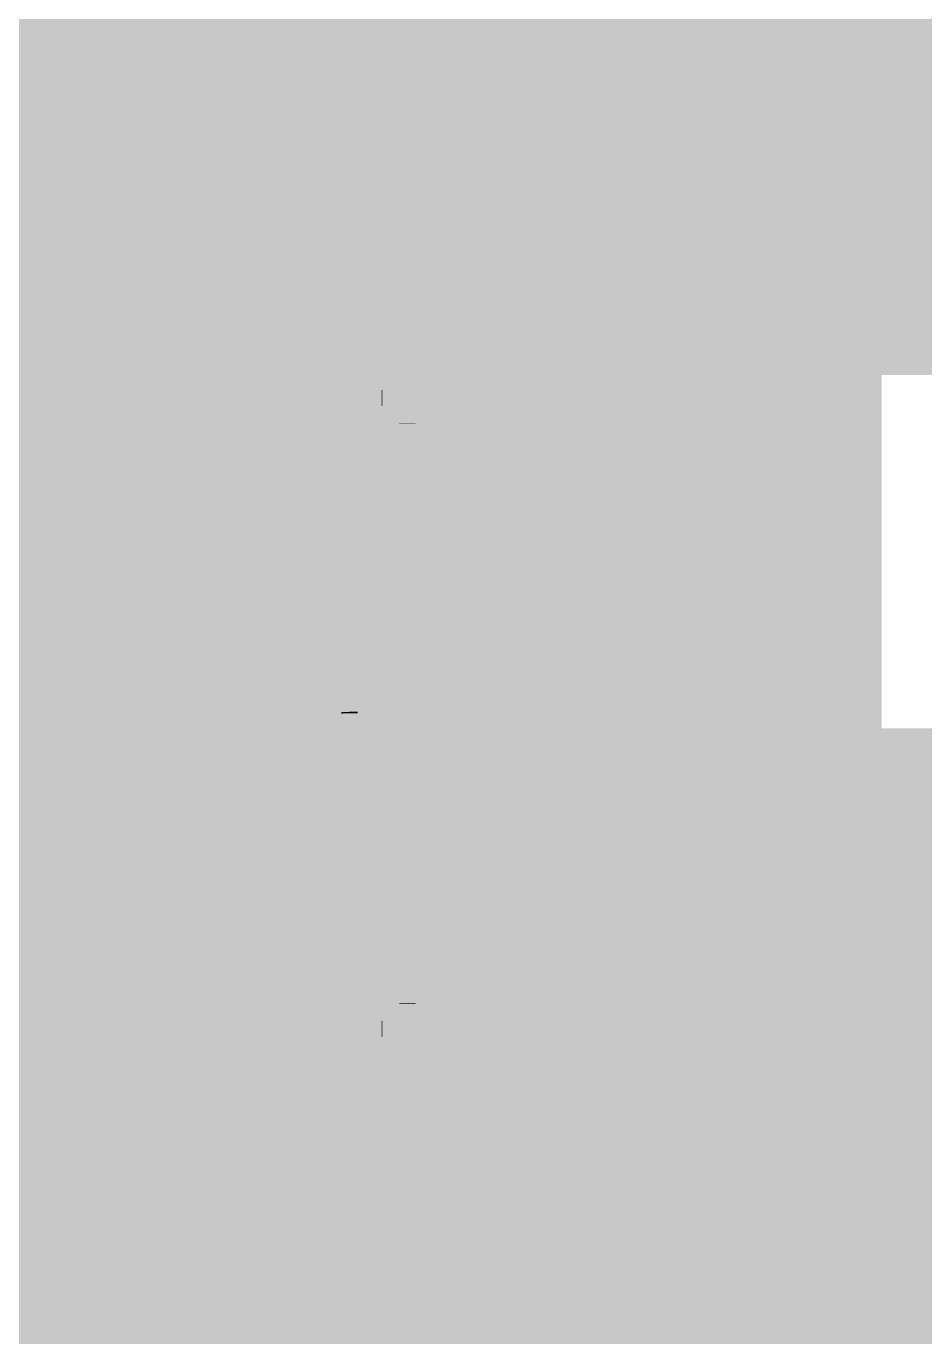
# Model space of a CAD drawing. Extents: x -5 to 157, y -120 to 103.
# Drawn here: x 99.17 to 106.26, y -5.56 to 4.78 of the extents above; entities that cross this region are included whole.
import ezdxf

# ---------------------------------------------------------------- set-up
doc = ezdxf.new("R2010")
doc.units = 0
doc.header["$MEASUREMENT"] = 0
doc.layers.get('0').update_dxf_attribs({"linetype": 'CONTINUOUS'})
for name, color, linetype in [('22-304-2_BOT', 7, 'CONTINUOUS'), ('22-304-2_IN2', 3, 'CONTINUOUS'), ('22-304-2_SMB', 5, 'CONTINUOUS'), ('22-304-2_SPB', 14, 'CONTINUOUS'), ('22-304-2_SSB', 12, 'CONTINUOUS'), ('22-304-2_TOP', 13, 'CONTINUOUS')]:
    doc.layers.add(name, color=color, linetype=linetype)

# ---------------------------------------------------------------- blocks, each defined once
blk = doc.blocks.new('RECTANGLE_49')
blk.add_solid([(1.12522, 1.14935), (1.12522, -1.14935), (-1.12522, 1.14935), (-1.12522, -1.14935)])
blk = doc.blocks.new('ROUND_60')
at = {"const_width": 0.23749}
blk.add_lwpolyline([(-0.118744, 0, 1), (0.118744, 0, 1)], format="xyb", close=True, dxfattribs=at)

msp = doc.modelspace()

# ---------------------------------------------------------------- linework, layer by layer
at = {"layer": '22-304-2_BOT'}
for points, const_width in [([(34.96564, 32.42564), (34.96564, 31.45536), (36.83, 29.591), (41.275, 29.591), (43.688, 32.004), (86.106, 32.004), (91.567, 26.543), (91.567, 5.1689), (91.6559, 5.1689), (94.869, 5.1689), (100.33, 5.1689)], 1.27), ([(100.33, 5.1689), (100.2919, 5.207), (91.694, 5.207), (91.6559, 5.1689), (91.567, 5.08), (91.567, -4.064), (93.472, -5.969), (116.967, -5.969), (118.11, -4.826), (118.11, 4.36118), (118.11, 4.5339)], 1.27), ([(100.33, 5.1689), (94.869, 5.1689), (91.6559, 5.1689), (91.567, 5.08), (91.567, -4.064), (93.472, -5.969), (116.967, -5.969), (118.11, -4.826), (118.11, 4.36118), (118.11, 4.5339)], 1.27), ([(100.33, 5.1689), (94.869, 5.1689), (94.615, 4.9149), (94.615, 0.254), (95.504, -0.635), (97.45218, -0.635)], 1.27), ([(104.13238, 5.72008), (102.9589, 4.5466)], 0.254), ([(104.17556, 5.33654), (101.31552, 2.4765)], 0.254), ([(103.5812, 5.1689), (103.5812, 4.73964)], 0.254), ([(101.93528, -0.635), (101.727, -0.43942), (101.727, 1.27), (104.9909, 4.5339), (106.68, 4.5339)], 1.27), ([(107.315, 0.635), (107.061, 0.889), (107.061, 4.1529), (106.68, 4.5339)], 1.27), ([(103.3526, 4.9403), (103.3526, 4.51104)], 0.254), ([(103.124, 4.7117), (103.124, 4.28244)], 0.254), ([(103.56342, 4.7244), (103.1367, 4.7244)], 0.254), ([(102.8954, 4.48818), (102.8954, 4.05384)], 0.254), ([(103.33482, 4.4958), (102.90302, 4.4958)], 0.254), ([(102.6668, 4.34848), (102.6668, 3.82524)], 0.254), ([(102.3239, 4.2799), (101.96322, 4.2799)], 0.254), ([(101.96322, 4.2799), (101.96322, 3.51282)], 0.254), ([(103.10622, 4.2672), (101.96322, 4.2672)], 0.254), ([(101.981, 4.2799), (101.981, 3.13944)], 0.254), ([(102.2096, 4.2799), (102.2096, 3.36804)], 0.254), ([(102.4382, 4.28752), (102.4382, 3.59664)], 0.254), ([(102.87762, 4.0386), (101.96322, 4.0386)], 0.254), ([(102.64902, 3.81), (101.96322, 3.81)], 0.254), ([(101.96322, 3.51282), (98.69678, 3.51282)], 0.254), ([(99.2378, 3.51282), (99.2378, 2.3876)], 0.254), ([(99.4664, 3.51282), (99.4664, 2.11074)], 0.254), ([(99.695, 3.51282), (99.695, -4.826)], 0.254), ([(99.9236, 3.51282), (99.9236, 2.11074)], 0.254), ([(100.1522, 3.51282), (100.1522, 2.3876)], 0.254), ([(100.3808, 3.51282), (100.3808, 2.47142)], 0.254), ([(100.6094, 3.51282), (100.6094, 2.4765)], 0.254), ([(100.838, 3.51282), (100.838, 2.4765)], 0.254), ([(101.0666, 3.51282), (101.0666, 2.4765)], 0.254), ([(101.2952, 3.51282), (101.2952, 2.4765)], 0.254), ([(101.5238, 3.51282), (101.5238, 2.68224)], 0.254), ([(101.7524, 3.51282), (101.7524, 2.91084)], 0.254), ([(102.42042, 3.5814), (101.96322, 3.5814)], 0.254), ([(102.19182, 3.3528), (95.758, 3.3528)], 0.254), ([(101.96322, 3.1242), (95.758, 3.1242)], 0.254), ([(101.73462, 2.8956), (95.758, 2.8956)], 0.254), ([(105.04678, 2.97434), (102.87, 0.79502)], 0.254), ([(104.9528, 2.87782), (104.9528, -4.826)], 0.254), ([(105.04678, 2.8956), (104.96804, 2.8956)], 0.254), ([(105.04678, 2.97434), (105.04678, 2.87782)], 0.254), ([(105.918, 2.87782), (105.04678, 2.87782)], 0.254), ([(105.1814, 2.87782), (105.1814, -4.826)], 0.254), ([(105.41, 2.87782), (105.41, -4.826)], 0.254), ([(105.6386, 2.87782), (105.6386, -4.826)], 0.254), ([(105.8672, 2.87782), (105.8672, 2.15646)], 0.254), ([(105.918, 2.87782), (105.918, 2.15646)], 0.254), ([(101.50602, 2.667), (95.758, 2.667)], 0.254), ([(105.918, 2.667), (104.73944, 2.667)], 0.254), ([(104.7242, 2.64922), (104.7242, -4.826)], 0.254), ([(101.31552, 2.4765), (100.457, 2.4765)], 0.254), ([(100.25126, 2.4384), (99.13874, 2.4384)], 0.254), ([(104.4956, 2.42062), (104.4956, -4.826)], 0.254), ([(105.918, 2.4384), (104.51084, 2.4384)], 0.254), ([(99.9744, 2.2098), (99.4156, 2.2098)], 0.254), ([(104.267, 2.19202), (104.267, -4.826)], 0.254), ([(105.918, 2.2098), (104.28224, 2.2098)], 0.254), ([(105.79354, 2.15646), (105.79354, -0.88646)], 0.254), ([(105.918, 2.15646), (105.79354, 2.15646)], 0.254), ([(99.89058, 1.9812), (99.49942, 1.9812)], 0.254), ([(104.0384, 1.96342), (104.0384, -4.826)], 0.254), ([(105.79354, 1.9812), (104.05364, 1.9812)], 0.254), ([(99.5045, 1.905), (99.5045, -3.175)], 0.254), ([(99.8855, 1.905), (99.8855, -3.175)], 0.254), ([(102.235, 1.905), (100.457, 1.905)], 0.127), ([(100.457, 1.905), (100.457, -3.175)], 0.127), ([(100.5713, 1.905), (100.5713, -3.175)], 0.127), ([(100.6856, 1.905), (100.6856, -3.175)], 0.127), ([(100.7999, 1.905), (100.7999, -3.175)], 0.127), ([(100.9142, 1.905), (100.9142, -3.175)], 0.127), ([(101.0285, 1.905), (101.0285, -3.175)], 0.127), ([(101.1428, 1.905), (101.1428, -3.175)], 0.127), ([(101.2571, 1.905), (101.2571, -3.175)], 0.127), ([(101.3714, 1.905), (101.3714, -3.175)], 0.127), ([(101.4857, 1.905), (101.4857, -3.175)], 0.127), ([(101.6, 1.905), (101.6, -3.175)], 0.127), ([(101.7143, 1.905), (101.7143, -3.175)], 0.127), ([(101.8286, 1.905), (101.8286, -3.175)], 0.127), ([(101.9429, 1.905), (101.9429, -3.175)], 0.127), ([(102.0572, 1.905), (102.0572, -3.175)], 0.127), ([(102.1715, 1.905), (102.1715, -3.175)], 0.127), ([(102.235, 1.905), (102.235, -3.175)], 0.127), ([(99.8855, 1.7526), (99.5045, 1.7526)], 0.254), ([(102.235, 1.8542), (100.457, 1.8542)], 0.127), ([(105.79354, 1.7526), (103.82504, 1.7526)], 0.254), ([(102.235, 1.7399), (100.457, 1.7399)], 0.127), ([(103.8098, 1.73482), (103.8098, -4.826)], 0.254), ([(102.235, 1.6256), (100.457, 1.6256)], 0.127), ([(99.8855, 1.524), (99.5045, 1.524)], 0.254), ([(102.235, 1.5113), (100.457, 1.5113)], 0.127), ([(103.5812, 1.50622), (103.5812, -4.826)], 0.254), ([(105.79354, 1.524), (103.59644, 1.524)], 0.254), ([(102.235, 1.397), (100.457, 1.397)], 0.127), ([(99.8855, 1.2954), (99.5045, 1.2954)], 0.254), ([(102.235, 1.2827), (100.457, 1.2827)], 0.127), ([(103.3526, 1.27762), (103.3526, -4.826)], 0.254), ([(105.79354, 1.2954), (103.36784, 1.2954)], 0.254), ([(99.8855, 1.0668), (99.5045, 1.0668)], 0.254), ([(102.235, 1.1684), (100.457, 1.1684)], 0.127), ([(103.124, 1.04902), (103.124, -4.826)], 0.254), ([(105.79354, 1.0668), (103.13924, 1.0668)], 0.254), ([(102.235, 1.0541), (100.457, 1.0541)], 0.127), ([(99.8855, 0.8382), (99.5045, 0.8382)], 0.254), ([(102.235, 0.9398), (100.457, 0.9398)], 0.127), ([(102.8954, 0.82042), (102.8954, -0.01524)], 0.254), ([(105.79354, 0.8382), (102.91064, 0.8382)], 0.254), ([(102.235, 0.8255), (100.457, 0.8255)], 0.127), ([(102.87, 0.79502), (102.87, 0.02032)], 0.254), ([(99.8855, 0.6096), (99.5045, 0.6096)], 0.254), ([(102.235, 0.7112), (100.457, 0.7112)], 0.127), ([(105.79354, 0.6096), (102.87, 0.6096)], 0.254), ([(102.235, 0.5969), (100.457, 0.5969)], 0.127), ([(102.235, 0.4826), (100.457, 0.4826)], 0.127), ([(99.8855, 0.381), (99.5045, 0.381)], 0.254), ([(102.235, 0.3683), (100.457, 0.3683)], 0.127), ([(105.79354, 0.381), (102.87, 0.381)], 0.254), ([(102.235, 0.254), (100.457, 0.254)], 0.127), ([(99.8855, 0.1524), (99.5045, 0.1524)], 0.254), ([(105.79354, 0.1524), (102.87, 0.1524)], 0.254), ([(102.235, 0.1397), (100.457, 0.1397)], 0.127), ([(99.8855, -0.0762), (99.5045, -0.0762)], 0.254), ([(102.235, 0.0254), (100.457, 0.0254)], 0.127), ([(105.79354, -0.0762), (102.93096, -0.0762)], 0.254), ([(102.235, -0.0889), (100.457, -0.0889)], 0.127), ([(99.8855, -0.3048), (99.5045, -0.3048)], 0.254), ([(102.235, -0.2032), (100.457, -0.2032)], 0.127), ([(105.79354, -0.3048), (103.02748, -0.3048)], 0.254), ([(102.235, -0.3175), (100.457, -0.3175)], 0.127), ([(99.8855, -0.5334), (99.5045, -0.5334)], 0.254), ([(102.235, -0.4318), (100.457, -0.4318)], 0.127), ([(105.79354, -0.5334), (103.0732, -0.5334)], 0.254), ([(102.235, -0.5461), (100.457, -0.5461)], 0.127), ([(102.235, -0.6604), (100.457, -0.6604)], 0.127), ([(99.8855, -0.762), (99.5045, -0.762)], 0.254), ([(102.235, -0.7747), (100.457, -0.7747)], 0.127), ([(105.79354, -0.762), (103.07066, -0.762)], 0.254), ([(102.235, -0.889), (100.457, -0.889)], 0.127), ([(108.83646, -0.88646), (105.79354, -0.88646)], 0.254), ([(105.8672, -0.88646), (105.8672, -4.826)], 0.254), ([(106.0958, -0.88646), (106.0958, -4.826)], 0.254), ([(106.3244, -0.88646), (106.3244, -4.826)], 0.254), ([(99.8855, -0.9906), (99.5045, -0.9906)], 0.254), ([(116.967, -0.9906), (103.0224, -0.9906)], 0.254), ([(102.235, -1.0033), (100.457, -1.0033)], 0.127), ([(99.8855, -1.2192), (99.5045, -1.2192)], 0.254), ([(102.235, -1.1176), (100.457, -1.1176)], 0.127), ([(102.8954, -1.2573), (102.8954, -4.826)], 0.254), ([(116.967, -1.2192), (102.91826, -1.2192)], 0.254), ([(102.235, -1.2319), (100.457, -1.2319)], 0.127), ([(99.8855, -1.4478), (99.5045, -1.4478)], 0.254), ([(102.235, -1.3462), (100.457, -1.3462)], 0.127), ([(102.8065, -1.37668), (102.8065, -3.175)], 0.254), ([(116.967, -1.4478), (102.8065, -1.4478)], 0.254), ([(102.235, -1.4605), (100.457, -1.4605)], 0.127), ([(99.8855, -1.6764), (99.5045, -1.6764)], 0.254), ([(102.235, -1.5748), (100.457, -1.5748)], 0.127), ([(116.967, -1.6764), (102.8065, -1.6764)], 0.254), ([(102.235, -1.6891), (100.457, -1.6891)], 0.127), ([(102.235, -1.8034), (100.457, -1.8034)], 0.127), ([(99.8855, -1.905), (99.5045, -1.905)], 0.254), ([(102.235, -1.9177), (100.457, -1.9177)], 0.127), ([(116.967, -1.905), (102.8065, -1.905)], 0.254), ([(99.8855, -2.1336), (99.5045, -2.1336)], 0.254), ([(102.235, -2.032), (100.457, -2.032)], 0.127), ([(116.967, -2.1336), (102.8065, -2.1336)], 0.254), ([(102.235, -2.1463), (100.457, -2.1463)], 0.127), ([(99.8855, -2.3622), (99.5045, -2.3622)], 0.254), ([(102.235, -2.2606), (100.457, -2.2606)], 0.127), ([(116.967, -2.3622), (102.8065, -2.3622)], 0.254), ([(102.235, -2.3749), (100.457, -2.3749)], 0.127), ([(99.8855, -2.5908), (99.5045, -2.5908)], 0.254), ([(102.235, -2.4892), (100.457, -2.4892)], 0.127), ([(116.967, -2.5908), (102.8065, -2.5908)], 0.254), ([(102.235, -2.6035), (100.457, -2.6035)], 0.127), ([(102.235, -2.7178), (100.457, -2.7178)], 0.127), ([(99.8855, -2.8194), (99.5045, -2.8194)], 0.254), ([(102.235, -2.8321), (100.457, -2.8321)], 0.127), ([(116.967, -2.8194), (102.8065, -2.8194)], 0.254), ([(102.235, -2.9464), (100.457, -2.9464)], 0.127), ([(99.8855, -3.048), (99.5045, -3.048)], 0.254), ([(102.235, -3.0607), (100.457, -3.0607)], 0.127), ([(116.967, -3.048), (102.8065, -3.048)], 0.254), ([(99.89312, -3.2766), (99.49434, -3.2766)], 0.254), ([(102.235, -3.175), (100.457, -3.175)], 0.127), ([(116.967, -3.2766), (102.79634, -3.2766)], 0.254), ([(99.4664, -3.38074), (99.4664, -4.826)], 0.254), ([(99.9236, -3.38074), (99.9236, -4.826)], 0.254), ([(99.98964, -3.5052), (99.39782, -3.5052)], 0.254), ([(116.967, -3.5052), (102.69982, -3.5052)], 0.254), ([(102.6668, -3.54838), (102.6668, -4.826)], 0.254), ([(100.33762, -3.7338), (99.05238, -3.7338)], 0.254), ([(99.2378, -3.6576), (99.2378, -4.826)], 0.254), ([(100.1522, -3.6576), (100.1522, -4.826)], 0.254), ([(100.3808, -3.74142), (100.3808, -4.826)], 0.254), ([(102.235, -3.7465), (100.457, -3.7465)], 0.254), ([(100.6094, -3.7465), (100.6094, -4.826)], 0.254), ([(100.838, -3.7465), (100.838, -4.826)], 0.254), ([(101.0666, -3.7465), (101.0666, -4.826)], 0.254), ([(101.2952, -3.7465), (101.2952, -4.826)], 0.254), ([(101.5238, -3.7465), (101.5238, -4.826)], 0.254), ([(101.7524, -3.7465), (101.7524, -4.826)], 0.254), ([(101.981, -3.7465), (101.981, -4.826)], 0.254), ([(102.2096, -3.7465), (102.2096, -4.826)], 0.254), ([(116.967, -3.7338), (102.35438, -3.7338)], 0.254), ([(102.4382, -3.7084), (102.4382, -4.826)], 0.254), ([(116.967, -3.9624), (93.08084, -3.9624)], 0.254), ([(116.967, -4.191), (93.30944, -4.191)], 0.254), ([(116.89842, -4.4196), (93.53804, -4.4196)], 0.254), ([(116.66982, -4.6482), (93.76664, -4.6482)], 0.254), ([(116.49202, -4.826), (93.94444, -4.826)], 0.254), ([(116.49202, -4.826), (93.94444, -4.826)], 0.254)]:
    msp.add_lwpolyline(points, dxfattribs=dict(at, const_width=const_width))
at = {"layer": '22-304-2_BOT', "const_width": 0.254}
for points in [[(102.3239, 4.2799, 0.1994371), (102.95379, 4.54155)], [(102.3239, 4.2799, 0.1994371), (102.95379, 4.54155)], [(99.5045, 1.905, 0.4142136), (98.933, 2.4765)], [(100.457, 2.4765, 0.4142136), (99.8855, 1.905)], [(103.07828, -0.63754, 0.1545311), (102.86999, 0.02031)], [(102.8065, -1.37668, 0.1777272), (103.0778, -0.63754)], [(98.933, -3.7465, 0.4142136), (99.5045, -3.175)], [(99.8855, -3.175, 0.4142136), (100.457, -3.7465)], [(102.235, -3.7465, 0.4142136), (102.8065, -3.175)]]:
    msp.add_lwpolyline(points, format="xyb", dxfattribs=at)
at = {"layer": '22-304-2_IN2', "const_width": 0.254}
for points in [[(103.3526, 54.737), (103.3526, -27.73934)], [(103.5812, 54.737), (103.5812, -27.73934)], [(103.8098, 54.737), (103.8098, -27.73934)], [(104.0384, 54.737), (104.0384, -27.73934)], [(104.267, 54.737), (104.267, -27.73934)], [(104.4956, 54.737), (104.4956, -27.73934)], [(103.124, 54.54904), (103.124, -27.73934)], [(102.8954, 54.10962), (102.8954, -27.73934)], [(102.6668, 53.77942), (102.6668, -27.73934)], [(102.4382, 40.04818), (102.4382, -27.73934)], [(102.2096, 39.8145), (102.2096, -27.73934)], [(101.981, 39.6875), (101.981, -27.73934)], [(104.7242, 34.93262), (104.7242, -27.73934)], [(106.3244, 34.90214), (106.3244, 2.27584)], [(104.9528, 34.71672), (104.9528, -27.73934)], [(106.0958, 34.69894), (106.0958, 2.27584)], [(105.1814, 34.59734), (105.1814, -27.73934)], [(105.41, 34.54146), (105.41, -27.73934)], [(105.6386, 34.53892), (105.6386, -27.73934)], [(105.8672, 34.58718), (105.8672, 2.27584)], [(101.7524, 33.31464), (101.7524, -27.73934)], [(100.1522, 33.01746), (100.1522, -27.73934)], [(101.5238, 33.01746), (101.5238, -27.73934)], [(100.3808, 32.86252), (100.3808, -27.73934)], [(100.6094, 32.78124), (100.6094, -27.73934)], [(101.0666, 32.78124), (101.0666, -27.73934)], [(101.2952, 32.86252), (101.2952, -27.73934)], [(100.838, 32.75584), (100.838, -27.73934)], [(99.9236, 14.30528), (99.9236, -27.73934)], [(99.695, 14.05128), (99.695, -27.73934)], [(99.2378, 13.84808), (99.2378, -27.73934)], [(99.4664, 13.91666), (99.4664, -27.73934)], [(136.50214, 4.7244), (92.70238, 4.7244)], [(136.29894, 4.4958), (92.70238, 4.4958)], [(136.18718, 4.2672), (92.70238, 4.2672)], [(136.13892, 4.0386), (92.70238, 4.0386)], [(114.66322, 3.81), (92.70238, 3.81)], [(114.15014, 3.5814), (92.70238, 3.5814)], [(113.94694, 3.3528), (92.70238, 3.3528)], [(113.83518, 3.1242), (92.70238, 3.1242)], [(113.78692, 2.8956), (92.70238, 2.8956)], [(113.78946, 2.667), (92.70238, 2.667)], [(113.84534, 2.4384), (92.70238, 2.4384)], [(108.95584, 2.27584), (105.67416, 2.27584), (105.67416, -1.00584)], [(105.67416, 2.2098), (92.70238, 2.2098)], [(105.67416, 1.9812), (92.70238, 1.9812)], [(105.67416, 1.7526), (92.70238, 1.7526)], [(105.67416, 1.524), (92.70238, 1.524)], [(105.67416, 1.2954), (92.70238, 1.2954)], [(105.67416, 1.0668), (92.70238, 1.0668)], [(105.67416, 0.8382), (92.70238, 0.8382)], [(105.67416, 0.6096), (92.70238, 0.6096)], [(105.67416, 0.381), (92.70238, 0.381)], [(105.67416, 0.1524), (92.70238, 0.1524)], [(105.67416, -0.0762), (92.70238, -0.0762)], [(105.67416, -0.3048), (92.70238, -0.3048)], [(105.67416, -0.5334), (92.70238, -0.5334)], [(105.67416, -0.762), (92.70238, -0.762)], [(105.67416, -0.9906), (92.70238, -0.9906)], [(108.95584, -1.00584), (105.67416, -1.00584)], [(105.8672, -1.00584), (105.8672, -27.73934)], [(106.0958, -1.00584), (106.0958, -27.73934)], [(106.3244, -1.00584), (106.3244, -27.73934)], [(137.16762, -1.2192), (92.70238, -1.2192)], [(137.16762, -1.4478), (92.70238, -1.4478)], [(137.16762, -1.6764), (92.70238, -1.6764)], [(137.16762, -1.905), (92.70238, -1.905)], [(137.16762, -2.1336), (92.70238, -2.1336)], [(137.16762, -2.3622), (92.70238, -2.3622)], [(137.16762, -2.5908), (92.70238, -2.5908)], [(137.16762, -2.8194), (92.70238, -2.8194)], [(137.16762, -3.048), (92.70238, -3.048)], [(137.16762, -3.2766), (92.70238, -3.2766)], [(137.16762, -3.5052), (92.70238, -3.5052)], [(137.16762, -3.7338), (92.70238, -3.7338)], [(137.16762, -3.9624), (92.70238, -3.9624)], [(137.16762, -4.191), (92.70238, -4.191)], [(137.16762, -4.4196), (92.70238, -4.4196)], [(137.16762, -4.6482), (92.70238, -4.6482)], [(137.16762, -4.8768), (92.70238, -4.8768)], [(137.16762, -5.1054), (92.70238, -5.1054)], [(137.16762, -5.334), (92.70238, -5.334)], [(137.16762, -5.5626), (92.70238, -5.5626)]]:
    msp.add_lwpolyline(points, dxfattribs=at)
at = {"layer": '22-304-2_SMB', "const_width": 0.127}
for points in [[(101.97592, 1.84658), (100.60432, 1.84658), (100.60432, 1.16078), (100.62972, 1.13538)], [(100.70592, 1.84658), (100.70592, 1.09474)], [(100.82022, 1.84658), (100.82022, 1.02616)], [(100.93452, 1.84658), (100.93452, 0.94488)], [(101.04882, 1.84658), (101.04882, 0.85344)], [(101.16312, 1.84658), (101.16312, 0.74422)], [(101.27742, 1.84658), (101.27742, 0.61722)], [(101.39172, 1.84658), (101.39172, 0.46228)], [(101.50602, 1.84658), (101.50602, 0.2667)], [(101.62032, 1.84658), (101.62032, -0.00508)], [(101.73462, 1.84658), (101.73462, -3.13182)], [(101.84892, 1.84658), (101.84892, -3.13182)], [(101.96322, 1.84658), (101.96322, -3.13182)], [(101.981, 1.84658), (101.97592, 1.84652)], [(102.07752, 1.81864), (102.07752, -3.10642)], [(102.13594, 1.77038), (100.60432, 1.77038)], [(102.17912, 1.65608), (100.60432, 1.65608)], [(102.17912, 1.64592), (102.17912, 1.64338)], [(102.17912, 1.64338), (102.17912, -2.92862)], [(102.17912, 1.54178), (100.60432, 1.54178)], [(102.17912, 1.42748), (100.60432, 1.42748)], [(102.17912, 1.31318), (100.60432, 1.31318)], [(102.17912, 1.19888), (100.60432, 1.19888)], [(102.17912, 1.08458), (100.72624, 1.08458)], [(102.17912, 0.97028), (100.90404, 0.97028)], [(102.17912, 0.85598), (101.04882, 0.85598)], [(102.17912, 0.74168), (101.1682, 0.74168)], [(102.17912, 0.62738), (101.2698, 0.62738)], [(102.17912, 0.51308), (101.3587, 0.51308)], [(102.17912, 0.39878), (101.43236, 0.39878)], [(102.17912, 0.28448), (101.4984, 0.28448)], [(102.17912, 0.17018), (101.55428, 0.17018)], [(102.17912, 0.05588), (101.6, 0.05588)], [(102.17912, -0.05842), (101.6381, -0.05842)], [(102.17912, -0.17272), (101.66858, -0.17272)], [(102.17912, -0.28702), (101.69144, -0.28702)], [(102.17912, -0.40132), (101.70922, -0.40132)], [(102.17912, -0.51562), (101.71938, -0.51562)], [(101.72192, -0.64262), (101.7218, -0.62992)], [(102.17912, -0.62992), (101.72192, -0.62992)], [(102.17912, -0.74422), (101.71684, -0.74422)], [(102.17912, -0.85852), (101.70668, -0.85852)], [(102.17912, -0.97282), (101.6889, -0.97282)], [(102.17912, -1.08712), (101.66604, -1.08712)], [(101.62032, -1.2446), (101.62032, -3.13182)], [(102.17912, -1.20142), (101.63302, -1.20142)], [(102.17912, -1.31572), (101.59492, -1.31572)], [(102.17912, -1.43002), (101.5492, -1.43002)], [(102.17912, -1.54432), (101.49586, -1.54432)], [(101.50602, -1.524), (101.50602, -3.13182)], [(102.17912, -1.65862), (101.43236, -1.65862)], [(102.17912, -1.77292), (101.36124, -1.77292)], [(101.39172, -1.7272), (101.39172, -3.13182)], [(102.17912, -1.88722), (101.27742, -1.88722)], [(101.27742, -1.88722), (101.27742, -3.13182)], [(101.16312, -2.0193), (101.16312, -3.13182)], [(102.17912, -2.00152), (101.1809, -2.00152)], [(102.17912, -2.11582), (101.06914, -2.11582)], [(100.93452, -2.23266), (100.93452, -3.13182)], [(102.17912, -2.23012), (100.93706, -2.23012)], [(101.04882, -2.1336), (101.04882, -3.13182)], [(100.82022, -2.31648), (100.82022, -3.13182)], [(100.70592, -2.39014), (100.70592, -3.13182)], [(102.17912, -2.34442), (100.77704, -2.34442)], [(100.60432, -2.44602), (100.60432, -3.13182)], [(102.17912, -2.45872), (100.60432, -2.45872)], [(102.17912, -2.57302), (100.60432, -2.57302)], [(102.17912, -2.68732), (100.60432, -2.68732)], [(102.17912, -2.80162), (100.60432, -2.80162)], [(102.17912, -2.91592), (100.60432, -2.91592)], [(102.17912, -2.9337), (102.17906, -2.92862)], [(102.15372, -3.03022), (100.60432, -3.03022)], [(101.97592, -3.13182), (100.60432, -3.13182)], [(101.981, -3.13182), (101.97592, -3.13182)]]:
    msp.add_lwpolyline(points, dxfattribs=at)
for points in [[(102.17912, 1.64592, 0.4142136), (101.981, 1.84404)], [(101.72192, -0.62992, 0.2848582), (100.62972, 1.13538)], [(100.60432, -2.44602, 0.2736465), (101.72192, -0.64262)], [(101.981, -3.13182, 0.4142136), (102.17912, -2.9337)]]:
    msp.add_lwpolyline(points, format="xyb", dxfattribs=at)
at = {"layer": '22-304-2_SPB', "const_width": 0.127}
for points in [[(101.97592, 1.84658), (100.60432, 1.84658), (100.60432, 1.16078), (100.62972, 1.13538)], [(100.70592, 1.84658), (100.70592, 1.09474)], [(100.82022, 1.84658), (100.82022, 1.02616)], [(100.93452, 1.84658), (100.93452, 0.94488)], [(101.04882, 1.84658), (101.04882, 0.85344)], [(101.16312, 1.84658), (101.16312, 0.74422)], [(101.27742, 1.84658), (101.27742, 0.61722)], [(101.39172, 1.84658), (101.39172, 0.46228)], [(101.50602, 1.84658), (101.50602, 0.2667)], [(101.62032, 1.84658), (101.62032, -0.00508)], [(101.73462, 1.84658), (101.73462, -3.13182)], [(101.84892, 1.84658), (101.84892, -3.13182)], [(101.96322, 1.84658), (101.96322, -3.13182)], [(101.981, 1.84658), (101.97592, 1.84652)], [(102.07752, 1.81864), (102.07752, -3.10642)], [(102.13594, 1.77038), (100.60432, 1.77038)], [(102.17912, 1.65608), (100.60432, 1.65608)], [(102.17912, 1.64592), (102.17912, 1.64338)], [(102.17912, 1.64338), (102.17912, -2.92862)], [(102.17912, 1.54178), (100.60432, 1.54178)], [(102.17912, 1.42748), (100.60432, 1.42748)], [(102.17912, 1.31318), (100.60432, 1.31318)], [(102.17912, 1.19888), (100.60432, 1.19888)], [(102.17912, 1.08458), (100.72624, 1.08458)], [(102.17912, 0.97028), (100.90404, 0.97028)], [(102.17912, 0.85598), (101.04882, 0.85598)], [(102.17912, 0.74168), (101.1682, 0.74168)], [(102.17912, 0.62738), (101.2698, 0.62738)], [(102.17912, 0.51308), (101.3587, 0.51308)], [(102.17912, 0.39878), (101.43236, 0.39878)], [(102.17912, 0.28448), (101.4984, 0.28448)], [(102.17912, 0.17018), (101.55428, 0.17018)], [(102.17912, 0.05588), (101.6, 0.05588)], [(102.17912, -0.05842), (101.6381, -0.05842)], [(102.17912, -0.17272), (101.66858, -0.17272)], [(102.17912, -0.28702), (101.69144, -0.28702)], [(102.17912, -0.40132), (101.70922, -0.40132)], [(102.17912, -0.51562), (101.71938, -0.51562)], [(101.72192, -0.64262), (101.7218, -0.62992)], [(102.17912, -0.62992), (101.72192, -0.62992)], [(102.17912, -0.74422), (101.71684, -0.74422)], [(102.17912, -0.85852), (101.70668, -0.85852)], [(102.17912, -0.97282), (101.6889, -0.97282)], [(102.17912, -1.08712), (101.66604, -1.08712)], [(101.62032, -1.2446), (101.62032, -3.13182)], [(102.17912, -1.20142), (101.63302, -1.20142)], [(102.17912, -1.31572), (101.59492, -1.31572)], [(102.17912, -1.43002), (101.5492, -1.43002)], [(102.17912, -1.54432), (101.49586, -1.54432)], [(101.50602, -1.524), (101.50602, -3.13182)], [(102.17912, -1.65862), (101.43236, -1.65862)], [(102.17912, -1.77292), (101.36124, -1.77292)], [(101.39172, -1.7272), (101.39172, -3.13182)], [(102.17912, -1.88722), (101.27742, -1.88722)], [(101.27742, -1.88722), (101.27742, -3.13182)], [(101.16312, -2.0193), (101.16312, -3.13182)], [(102.17912, -2.00152), (101.1809, -2.00152)], [(102.17912, -2.11582), (101.06914, -2.11582)], [(100.93452, -2.23266), (100.93452, -3.13182)], [(102.17912, -2.23012), (100.93706, -2.23012)], [(101.04882, -2.1336), (101.04882, -3.13182)], [(100.82022, -2.31648), (100.82022, -3.13182)], [(100.70592, -2.39014), (100.70592, -3.13182)], [(102.17912, -2.34442), (100.77704, -2.34442)], [(100.60432, -2.44602), (100.60432, -3.13182)], [(102.17912, -2.45872), (100.60432, -2.45872)], [(102.17912, -2.57302), (100.60432, -2.57302)], [(102.17912, -2.68732), (100.60432, -2.68732)], [(102.17912, -2.80162), (100.60432, -2.80162)], [(102.17912, -2.91592), (100.60432, -2.91592)], [(102.17912, -2.9337), (102.17906, -2.92862)], [(102.15372, -3.03022), (100.60432, -3.03022)], [(101.97592, -3.13182), (100.60432, -3.13182)], [(101.981, -3.13182), (101.97592, -3.13182)]]:
    msp.add_lwpolyline(points, dxfattribs=at)
for points in [[(102.17912, 1.64592, 0.4142136), (101.981, 1.84404)], [(101.72192, -0.62992, 0.2848582), (100.62972, 1.13538)], [(100.60432, -2.44602, 0.2736465), (101.72192, -0.64262)], [(101.981, -3.13182, 0.4142136), (102.17912, -2.9337)]]:
    msp.add_lwpolyline(points, format="xyb", dxfattribs=at)
at = {"layer": '22-304-2_SSB'}
for points, const_width in [([(101.63048, 4.62026), (101.9302, 4.62026), (101.9302, 10.61974), (101.63048, 10.61974)], 0.1524), ([(105.37952, 3.98526), (105.0798, 3.98526), (105.0798, 9.98474), (105.37952, 9.98474)], 0.1524), ([(105.22966, 3.59918), (105.1306, 3.59918)], 0.1524), ([(105.156, 3.6068), (105.156, 3.36296)], 0.1524), ([(105.30078, 3.46202), (105.05694, 3.46202)], 0.1524), ([(105.29316, 3.53314), (105.29316, 3.43408)], 0.1524), ([(115.8494, -5.05968), (115.85448, 2.63398), (115.8494, 2.9337), (103.85552, 2.9337), (103.85552, -5.05968), (115.8494, -5.05968)], 0.254), ([(104.88676, 2.29108), (104.66324, 2.29108)], 0.254), ([(104.70388, 2.2987), (104.70388, 1.50876)], 0.254), ([(104.93248, 2.2733), (104.93248, 1.53416)], 0.254), ([(104.47528, 2.1717), (104.47528, 1.6383)], 0.254), ([(96.89338, 2.2098), (102.55758, 2.2098), (102.55758, -3.429), (96.89338, -3.429), (96.89338, 2.2098)], 0.127), ([(105.1433, 2.06248), (104.40416, 2.06248)], 0.254), ([(105.16108, 2.01676), (105.16108, 1.79324)], 0.254), ([(101.9683, 1.86182), (98.2599, 1.86182), (98.2599, 1.80848), (101.981, 1.80848)], 0.1524), ([(99.69246, 1.85166), (99.69246, 1.81864), (99.68992, 1.81864)], 0.1524), ([(100.71354, 1.42748), (100.71354, 1.85166), (101.9683, 1.85166)], 0.1524), ([(101.98354, 1.81864), (100.74656, 1.81864), (100.74656, 1.4478)], 0.1524), ([(101.9683, 1.86182), (101.9683, 1.85166)], 0.1524), ([(105.1687, 1.83388), (104.37876, 1.83388)], 0.254), ([(102.1842, 1.6383), (102.1842, 0.34544), (101.78796, 0.34544), (101.78796, 0.37846), (102.15118, 0.37846), (102.15118, 1.64846)], 0.1524), ([(102.14102, 1.63576), (102.14102, -2.07264), (102.19436, -2.07264), (102.19436, 1.63576)], 0.1524), ([(105.0417, 1.60528), (104.5083, 1.60528)], 0.254), ([(101.8032, 0.3683), (101.77272, 0.35306)], 0.1524), ([(102.15118, -0.63754), (102.1842, -0.63754)], 0.1524), ([(102.15118, -0.64262), (102.15118, -0.63754)], 0.1524), ([(102.1842, -0.64262), (102.1842, -0.63754)], 0.1524), ([(101.61016, -2.55778), (102.18928, -2.07264), (101.6762, -1.55956), (101.65842, -1.59766)], 0.1524), ([(101.68636, -1.61544), (102.14102, -2.0701), (101.58984, -2.53238), (101.12502, -3.0861), (100.67036, -2.63144)], 0.1524), ([(102.16642, -2.07264), (102.16388, -2.07518), (101.6, -2.54508), (101.61016, -2.53238), (101.5873, -2.55524), (101.0285, -1.99644), (101.0539, -1.97358), (101.61016, -2.53238)], 0.1524), ([(101.89972, -1.79832), (101.86924, -1.78308)], 0.1524), ([(102.15118, -2.0955), (102.1715, -2.08788), (101.61016, -2.55778), (101.6, -2.54508), (101.1301, -3.10896), (101.12756, -3.1115)], 0.1524), ([(101.4603, -1.9812), (101.4349, -1.96342)], 0.1524), ([(101.45776, -1.95834), (101.43744, -1.98374)], 0.1524), ([(100.61448, -2.62128), (101.12756, -3.13436), (101.61016, -2.55778), (101.58984, -2.53238), (102.15626, -2.05994), (102.18166, -2.04978)], 0.1524), ([(102.15118, -2.11836), (102.15091, -2.09551)], 0.1524), ([(102.16896, -2.11836), (102.16791, -2.07257)], 0.1524), ([(102.1842, -2.11836), (102.18187, -2.04976)], 0.1524), ([(101.01326, -2.40284), (101.0412, -2.38252)], 0.1524), ([(101.03612, -2.40538), (101.01834, -2.37998)], 0.1524), ([(101.1047, -3.12674), (101.11486, -3.0988), (101.5873, -2.53492), (101.6127, -2.55524), (101.1428, -3.11658), (101.15296, -3.09626)], 0.1524), ([(99.69246, -3.12928), (99.69246, -3.09626), (99.93884, -3.08356), (100.03536, -3.0734), (100.08108, -3.06578), (100.22332, -3.04038), (100.26904, -3.02768), (100.31476, -3.01752), (100.4062, -2.99212), (100.45192, -2.97688), (100.4951, -2.96164), (100.584, -2.93116), (100.62718, -2.91338), (100.71354, -2.87528), (100.838, -2.81432), (100.85324, -2.8448), (100.72624, -2.90576), (100.68306, -2.92608), (100.63988, -2.94386), (100.50526, -2.99466), (100.46208, -3.0099), (100.41636, -3.0226), (100.37064, -3.03784), (100.32238, -3.048), (100.08616, -3.0988), (100.0379, -3.10642), (99.94138, -3.11658), (99.69246, -3.12928)], 0.1524), ([(98.1329, -3.0861), (101.12756, -3.0861), (101.12756, -3.13944), (98.11258, -3.13944)], 0.1524), ([(101.1047, -3.12674), (101.17328, -3.12907)], 0.1524), ([(101.12756, -3.1115), (101.17328, -3.11255)], 0.1524), ([(101.15296, -3.09626), (101.17328, -3.09647)], 0.1524), ([(100.01758, -3.86842), (100.01758, -4.3434), (100.69576, -4.10718), (100.69576, -3.9878), (99.67976, -3.9878)], 0.1524), ([(99.67976, -4.70662), (99.67976, -5.12318), (100.69576, -5.12318)], 0.1524)]:
    msp.add_lwpolyline(points, dxfattribs=dict(at, const_width=const_width))
for points, const_width in [([(105.17886, 3.60934, 0.4142136), (105.0544, 3.48488)], 0.1524), ([(105.30332, 3.48488, 0.4142136), (105.17886, 3.60934)], 0.1524), ([(105.0544, 3.48488, 0.4142136), (105.17886, 3.36042)], 0.1524), ([(105.17886, 3.36042, 0.4142136), (105.30332, 3.48488)], 0.1524), ([(104.775, 2.30632, 0.4142136), (104.37368, 1.905)], 0.254), ([(105.17632, 1.905, 0.4142136), (104.775, 2.30632)], 0.254), ([(104.37368, 1.905, 0.4142136), (104.775, 1.50368)], 0.254), ([(104.775, 1.50368, 0.4142136), (105.17632, 1.905)], 0.254), ([(99.68992, 1.85166, 0.1222353), (98.52963, 1.5637)], 0.1524), ([(99.68992, 1.81864, 0.122193), (98.54425, 1.53441)], 0.1524), ([(102.19436, 1.63576, 0.4142136), (101.9683, 1.86182)], 0.1524), ([(102.1842, 1.6383, 0.410772), (101.9683, 1.85166)], 0.1524), ([(102.14102, 1.63576, 0.3928763), (101.981, 1.80848)], 0.1524), ([(102.15118, 1.64846, 0.3702317), (101.98354, 1.81864)], 0.1524), ([(99.69246, 1.58242, 0.1659821), (98.335, 1.11902)], 0.1524), ([(101.91496, -0.63754, 0.4142136), (99.69246, 1.58496)], 0.1524), ([(99.695, 1.5494, 0.162099), (98.38405, 1.11293)], 0.1524), ([(101.88194, -0.63754, 0.4142136), (99.695, 1.5494)], 0.1524), ([(101.77272, 0.35306, 0.1677032), (100.71318, 1.42675)], 0.1524), ([(101.8032, 0.3683, 0.1655131), (100.74618, 1.44705)], 0.1524), ([(97.4725, -0.63754, 0.4142136), (99.69246, -2.8575)], 0.1524), ([(97.50552, -0.64008, 0.4142136), (99.69246, -2.82702)], 0.1524), ([(101.4349, -1.96342, 0.1642446), (101.88251, -0.63754)], 0.1524), ([(101.4603, -1.9812, 0.1639217), (101.91297, -0.63754)], 0.1524), ([(101.86924, -1.78308, 0.1218502), (102.15136, -0.64262)], 0.1524), ([(101.89972, -1.79832, 0.1216548), (102.18514, -0.64262)], 0.1524), ([(101.44506, -1.94818, 0.0471365), (101.65866, -1.59778)], 0.1524), ([(101.45014, -1.99644, 0.0505341), (101.68695, -1.61573)], 0.1524), ([(101.25202, -1.88214, 0.4142136), (100.93706, -2.1971)], 0.1524), ([(101.25202, -1.88214, 0.4142136), (100.93706, -2.1971)], 0.1524), ([(101.25202, -1.91516, 0.4142136), (100.97008, -2.1971)], 0.1524), ([(101.25202, -1.91516, 0.4142136), (100.97008, -2.1971)], 0.1524), ([(101.45776, -1.95834, 0.1797101), (101.25202, -1.88193)], 0.1524), ([(101.44506, -1.94818, 0.1664185), (101.25202, -1.8821)], 0.1524), ([(101.43744, -1.98374, 0.1807943), (101.25202, -1.91443)], 0.1524), ([(101.45014, -1.99644, 0.1972575), (101.25202, -1.91512)], 0.1524), ([(101.17328, -3.12928, 0.4142136), (102.1842, -2.11836)], 0.1524), ([(101.17328, -3.09626, 0.4142136), (102.15118, -2.11836)], 0.1524), ([(101.17328, -3.11404, 0.4142136), (102.16896, -2.11836)], 0.1524), ([(100.93706, -2.1971, 0.1797099), (101.01342, -2.4027)], 0.1524), ([(100.93706, -2.1971, 0.1664167), (101.00313, -2.39011)], 0.1524), ([(100.97008, -2.1971, 0.1823261), (101.04031, -2.3833)], 0.1524), ([(100.97008, -2.1971, 0.197256), (101.05139, -2.39519)], 0.1524), ([(99.69246, -2.82702, 0.1620988), (101.0034, -2.39055)], 0.1524), ([(99.69246, -2.86004, 0.1660348), (101.05184, -2.39584)], 0.1524), ([(100.61448, -2.62128, 0.0536722), (101.01708, -2.37832)], 0.1524), ([(100.67036, -2.63144, 0.0487989), (101.03642, -2.40578)], 0.1524)]:
    msp.add_lwpolyline(points, format="xyb", dxfattribs=dict(at, const_width=const_width))
at = {"layer": '22-304-2_TOP'}
for points, const_width in [([(15.367, 3.175), (36.449, 3.175), (43.815, 10.541), (43.815, 26.543), (47.625, 30.353), (87.757, 30.353), (90.932, 27.178), (90.932, 7.874), (94.615, 4.191), (113.411, 4.191), (114.808, 2.794)], 0.635), ([(113.0808, 3.3528), (90.551, 3.3528)], 0.254), ([(113.0681, 3.3655), (94.615, 3.3655)], 0.254), ([(99.2378, 3.3655), (99.2378, -26.69286)], 0.254), ([(99.4664, 3.3655), (99.4664, -27.20086)], 0.254), ([(99.695, 3.3655), (99.695, -27.97556)], 0.254), ([(99.9236, 3.3655), (99.9236, -33.528)], 0.254), ([(100.1522, 3.3655), (100.1522, -33.528)], 0.254), ([(100.3808, 3.3655), (100.3808, -33.528)], 0.254), ([(100.6094, 3.3655), (100.6094, -33.528)], 0.254), ([(100.838, 3.3655), (100.838, -33.528)], 0.254), ([(101.0666, 3.3655), (101.0666, -33.528)], 0.254), ([(101.2952, 3.3655), (101.2952, -33.528)], 0.254), ([(101.5238, 3.3655), (101.5238, -33.528)], 0.254), ([(101.7524, 3.3655), (101.7524, -33.528)], 0.254), ([(101.981, 3.3655), (101.981, -33.528)], 0.254), ([(102.2096, 3.3655), (102.2096, -30.33268)], 0.254), ([(102.4382, 3.3655), (102.4382, -30.33268)], 0.254), ([(102.6668, 3.3655), (102.6668, -30.33268)], 0.254), ([(102.8954, 3.3655), (102.8954, -30.33268)], 0.254), ([(103.124, 3.3655), (103.124, -30.33268)], 0.254), ([(103.3526, 3.3655), (103.3526, -30.33268)], 0.254), ([(103.5812, 3.3655), (103.5812, -30.33268)], 0.254), ([(103.8098, 3.3655), (103.8098, -30.33268)], 0.254), ([(104.0384, 3.3655), (104.0384, -30.33268)], 0.254), ([(104.267, 3.3655), (104.267, -30.33268)], 0.254), ([(104.4956, 3.3655), (104.4956, -30.33268)], 0.254), ([(104.7242, 3.3655), (104.7242, -30.33268)], 0.254), ([(104.9528, 3.3655), (104.9528, -30.33268)], 0.254), ([(105.1814, 3.3655), (105.1814, -30.33268)], 0.254), ([(105.41, 3.3655), (105.41, -30.33268)], 0.254), ([(105.6386, 3.3655), (105.6386, -30.33268)], 0.254), ([(105.8672, 3.3655), (105.8672, 2.15646)], 0.254), ([(106.0958, 3.3655), (106.0958, 2.15646)], 0.254), ([(106.3244, 3.3655), (106.3244, 2.15646)], 0.254), ([(113.3094, 3.1242), (90.551, 3.1242)], 0.254), ([(113.538, 2.8956), (90.551, 2.8956)], 0.254), ([(113.7666, 2.667), (90.551, 2.667)], 0.254), ([(113.97234, 2.4384), (90.551, 2.4384)], 0.254), ([(114.11204, 2.2098), (90.551, 2.2098)], 0.254), ([(108.83646, 2.15646), (105.79354, 2.15646), (105.79354, -0.88646)], 0.254), ([(105.79354, 1.9812), (90.551, 1.9812)], 0.254), ([(105.79354, 1.7526), (90.551, 1.7526)], 0.254), ([(105.79354, 1.524), (90.551, 1.524)], 0.254), ([(105.79354, 1.2954), (90.551, 1.2954)], 0.254), ([(105.79354, 1.0668), (90.551, 1.0668)], 0.254), ([(105.79354, 0.8382), (90.551, 0.8382)], 0.254), ([(105.79354, 0.6096), (90.551, 0.6096)], 0.254), ([(105.79354, 0.381), (90.551, 0.381)], 0.254), ([(105.79354, 0.1524), (90.551, 0.1524)], 0.254), ([(105.79354, -0.0762), (90.551, -0.0762)], 0.254), ([(105.79354, -0.3048), (90.551, -0.3048)], 0.254), ([(105.79354, -0.5334), (90.551, -0.5334)], 0.254), ([(105.79354, -0.762), (90.551, -0.762)], 0.254), ([(108.83646, -0.88646), (105.79354, -0.88646)], 0.254), ([(105.8672, -0.88646), (105.8672, -30.33268)], 0.254), ([(106.0958, -0.88646), (106.0958, -30.33268)], 0.254), ([(106.3244, -0.88646), (106.3244, -30.33268)], 0.254), ([(138.938, -0.9906), (90.551, -0.9906)], 0.254), ([(138.938, -1.2192), (90.551, -1.2192)], 0.254), ([(138.938, -1.4478), (90.551, -1.4478)], 0.254), ([(138.938, -1.6764), (90.551, -1.6764)], 0.254), ([(138.938, -1.905), (90.551, -1.905)], 0.254), ([(138.938, -2.1336), (90.551, -2.1336)], 0.254), ([(138.938, -2.3622), (90.551, -2.3622)], 0.254), ([(138.938, -2.5908), (90.551, -2.5908)], 0.254), ([(138.938, -2.8194), (90.551, -2.8194)], 0.254), ([(138.938, -3.048), (90.551, -3.048)], 0.254), ([(138.938, -3.2766), (90.551, -3.2766)], 0.254), ([(138.938, -3.5052), (90.551, -3.5052)], 0.254), ([(138.938, -3.7338), (90.551, -3.7338)], 0.254), ([(138.938, -3.9624), (90.551, -3.9624)], 0.254), ([(138.938, -4.191), (90.551, -4.191)], 0.254), ([(138.938, -4.4196), (90.551, -4.4196)], 0.254), ([(138.938, -4.6482), (90.551, -4.6482)], 0.254), ([(138.938, -4.8768), (90.551, -4.8768)], 0.254), ([(138.938, -5.1054), (90.551, -5.1054)], 0.254), ([(138.938, -5.334), (90.551, -5.334)], 0.254), ([(138.938, -5.5626), (90.551, -5.5626)], 0.254)]:
    msp.add_lwpolyline(points, dxfattribs=dict(at, const_width=const_width))

# ---------------------------------------------------------------- block references
at = {"layer": '22-304-2_BOT'}
for name, p in [('RECTANGLE_49', (100.33, 5.1689)), ('RECTANGLE_49', (106.68, 4.5339)), ('ROUND_60', (101.93528, -0.635))]:
    msp.add_blockref(name, p, dxfattribs=at)
at = {"layer": '22-304-2_SMB'}
for p in [(100.33, 5.1689), (106.68, 4.5339)]:
    msp.add_blockref('RECTANGLE_49', p, dxfattribs=at)
at = {"layer": '22-304-2_SPB'}
for p in [(100.33, 5.1689), (106.68, 4.5339)]:
    msp.add_blockref('RECTANGLE_49', p, dxfattribs=at)

doc.saveas('drawing.dxf')
